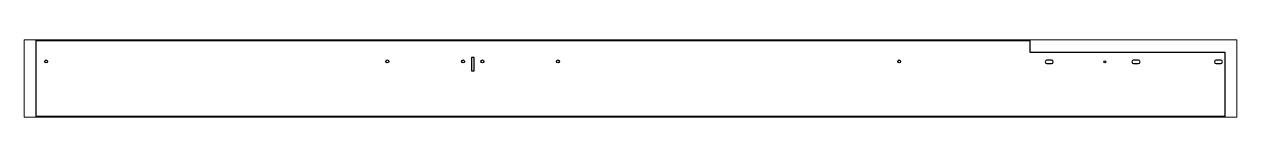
# Paper-space layout 'Layout1' of a CAD drawing. Header units: millimetres. Extents: x 0 to 257, y 89 to 106.
# The model-space entities are those that its viewports show. They can reach past a viewport. Long polylines and large blocks are cut down to what shows.
import ezdxf

# ---------------------------------------------------------------- set-up
doc = ezdxf.new("R2010")
doc.units = ezdxf.units.MM
doc.header["$LTSCALE"] = 25
doc.layers.add('3_Pezzi', color=7, linetype='Continuous')
doc.layers.add('5_Bulloni', color=7, linetype='Continuous')

msp = doc.modelspace()

# ---------------------------------------------------------------- linework, layer by layer
at = {"layer": '3_Pezzi', "color": 3, "linetype": 'Continuous'}
for p, q in [((0, -118), (0, 118)), ((0, 118), (3086.9, 118)), ((3086.9, 118), (3086.9, 82)), ((3086.9, 82), (3692.5, 82)), ((3692.5, 82), (3692.5, -118)), ((1360.3, 65.5), (1352.3, 65.5)), ((1352.3, 65.5), (1352.3, 23.5)), ((1360.3, 23.5), (1360.3, 65.5)), ((1352.3, 23.5), (1360.3, 23.5)), ((3692.5, -118), (0, -118))]:
    msp.add_line(p, q, dxfattribs=at)
at = {"layer": '5_Bulloni', "color": 4, "linetype": 'Continuous'}
for p, q in [((3154.4, 57.3), (3139.9, 57.3)), ((3139.9, 46.8), (3154.4, 46.8)), ((3423.7, 57.2), (3409.2, 57.2)), ((3409.2, 46.7), (3423.7, 46.7)), ((3679.7, 57.3), (3665.2, 57.3)), ((3665.2, 46.8), (3679.7, 46.8))]:
    msp.add_line(p, q, dxfattribs=at)
at = {"layer": '5_Bulloni', "color": 2, "linetype": 'Continuous'}
for centre, radius in [((31, 53.3), 4.5), ((31, 53.3), 4.5), ((1090.9, 53.2), 4.5), ((1090.9, 53.2), 4.5), ((1326.1, 53.2), 4.5), ((1326.1, 53.2), 4.5), ((1386.1, 53.2), 4.5), ((1386.1, 53.2), 4.5), ((1620.9, 53.2), 4.5), ((1620.9, 53.2), 4.5), ((2680.9, 53.2), 4.5), ((2680.9, 53.2), 4.5), ((3319.5, 52), 3.25)]:
    msp.add_circle(centre, radius, dxfattribs=at)
at = {"layer": '5_Bulloni', "color": 4, "linetype": 'Continuous'}
for centre, start, end in [((3139.9, 52), 90, 270), ((3154.4, 52), 270, 90), ((3409.2, 52), 90, 270), ((3423.7, 52), 270, 90), ((3665.2, 52), 90, 270), ((3679.7, 52), 270, 90)]:
    msp.add_arc(centre, 5.25, start, end, dxfattribs=at)

psp = doc.layouts.get("Layout1")

# ---------------------------------------------------------------- viewports
at = {"layer": '0'}
psp.add_viewport(center=(128.5, 97.5), size=(257, 16.42578), view_center_point=(1846.25, 0), view_height=240.72012, dxfattribs=at)

doc.saveas('drawing.dxf')
